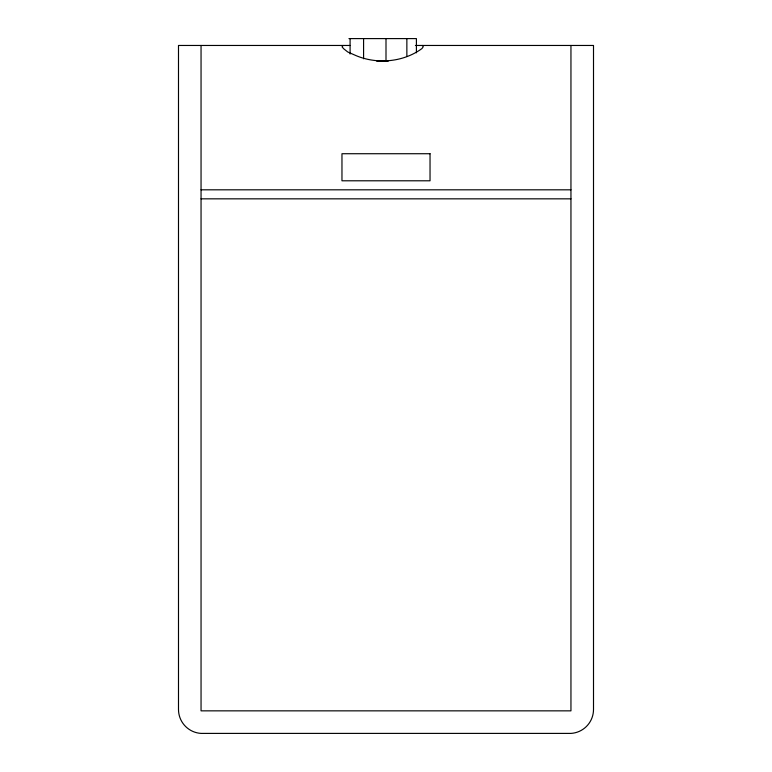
<?xml version="1.0" encoding="UTF-8"?>
<svg xmlns="http://www.w3.org/2000/svg" width="772" height="772" viewBox="0 0 772 772"><rect width="100%" height="100%" fill="white"/><g stroke="black" fill="none" stroke-linecap="round" stroke-linejoin="round"><path stroke-width="1.16" d="M343.029 45.461L342.073 46.841L343.579 48.675L347.738 51.975L354.29 54.851C375.771 64.703 402.984 62.542 422.004 48.52L423.268 46.687L422.265 45.461M348.934 38.6L416.407 38.6L416.407 52.843M349.89 45.461L178.496 45.461L178.496 709.458A23.99 23.99 0 0 0 201.048 733.4L570.952 733.4A23.99 23.99 0 0 0 593.504 709.458L593.504 45.461L415.413 45.461M376.63 61.152L388.258 61.152M201.048 189.815L570.952 189.815M201.048 198.838L570.952 198.838M570.952 45.461L570.952 710.848L201.048 710.848L201.048 45.461M406.863 38.6L406.863 56.404M386 38.6L386 61.152M363.583 38.6L363.583 58.778M350.092 38.6L350.092 54.03M430.033 153.725L341.967 153.725L341.967 180.793L430.033 180.793L430.033 153.725"/></g></svg>
